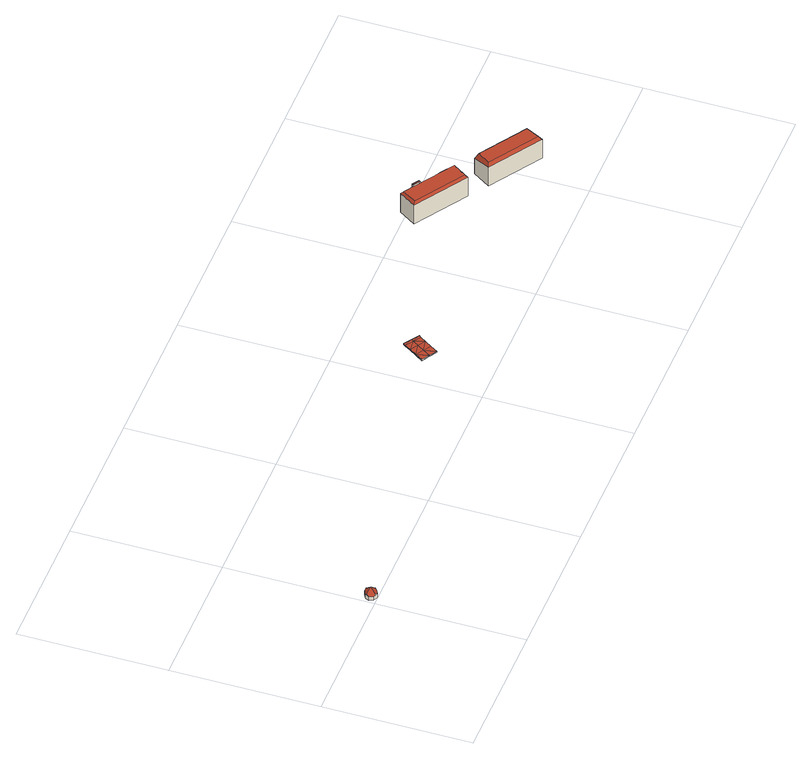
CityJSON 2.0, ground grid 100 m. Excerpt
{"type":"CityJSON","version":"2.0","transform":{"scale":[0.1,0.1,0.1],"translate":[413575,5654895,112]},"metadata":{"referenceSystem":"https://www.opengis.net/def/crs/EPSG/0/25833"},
"CityObjects":{
"building1":{"type":"Building","attributes":{"name":"Gartenpavillon","Dachtyp_tdc":"tdcFreeFormRoof","Gemeindeschluessel":14612000,"Dachneigung":52.27,"QualitaetDacherkennung":39,"Geometrietyp2DReferenz":"3000","measuredHeight":7.7,"function":"31001_9998","roofType":"5000"},"geometry":[{"type":"Solid","lod":"2","boundaries":[[[[0,1,2,3]],[[1,4,5,2]],[[4,6,7,5]],[[6,8,9,7]],[[8,10,11,9]],[[10,12,13,11]],[[12,14,15,13]],[[14,0,3,15]],[[12,10,16,17,18]],[[14,18,17,19,0]],[[17,20,4,1,19]],[[16,8,6,20,17]],[[10,8,16]],[[14,12,18]],[[1,0,19]],[[6,4,20]],[[3,2,5,7,9,11,13,15]]]],"semantics":{"surfaces":[{"type":"WallSurface"},{"type":"RoofSurface"},{"type":"GroundSurface"}],"values":[[0,0,0,0,0,0,0,0,1,1,1,1,0,0,0,0,2]]}}]},
"building2":{"type":"Building","attributes":{"BodenHoehe":112.84,"gemHoehe":0,"BauwerkHoehe":1,"Breite":12,"Erfassungsdatum_Objekt":"2020-12-18","Gemeindeschluessel":"14612000","Geometrietyp2DReferenz":"3000","measuredHeight":1,"function":"53001_1800"},"geometry":[{"type":"MultiSurface","lod":"2","boundaries":[[[21,22,23]],[[23,22,24]],[[23,24,25]],[[23,25,26]],[[26,25,27]],[[27,25,28]],[[27,28,29]],[[29,28,30]],[[29,30,31]],[[22,32,24]],[[24,32,33]],[[24,33,34]],[[24,34,25]],[[25,34,28]],[[28,34,35]],[[28,35,36]],[[28,36,30]],[[22,21,37]],[[22,37,38]],[[21,23,39]],[[21,39,37]],[[23,26,40]],[[23,40,39]],[[26,27,41]],[[26,41,40]],[[27,29,42]],[[27,42,41]],[[29,31,43]],[[29,43,42]],[[31,30,44]],[[31,44,43]],[[30,36,45]],[[30,45,44]],[[36,35,46]],[[36,46,45]],[[35,34,47]],[[35,47,46]],[[34,33,48]],[[34,48,47]],[[33,32,49]],[[33,49,48]],[[32,22,38]],[[32,38,49]],[[39,38,37]],[[50,38,39]],[[51,50,39]],[[40,51,39]],[[41,51,40]],[[52,51,41]],[[42,52,41]],[[44,52,42]],[[43,44,42]],[[50,49,38]],[[48,49,50]],[[47,48,50]],[[51,47,50]],[[52,47,51]],[[46,47,52]],[[45,46,52]],[[44,45,52]]],"semantics":{"surfaces":[{"type":"RoofSurface"},{"type":"WallSurface"},{"type":"GroundSurface"}],"values":[0,0,0,0,0,0,0,0,0,0,0,0,0,0,0,0,0,1,1,1,1,1,1,1,1,1,1,1,1,1,1,1,1,1,1,1,1,1,1,1,1,1,1,2,2,2,2,2,2,2,2,2,2,2,2,2,2,2,2,2]}}]},
"building3":{"type":"Building","attributes":{"Gemeindeschluessel":14612000,"Geometrietyp2DReferenz":"3000","function":"31001_9998","roofType":"9999"},"children":["building3-1","building3-2","building3-3"]},
"building3-1":{"type":"BuildingPart","attributes":{"Dachtyp_tdc":"tdcFreeFormRoof","Dachneigung":11.98,"QualitaetDacherkennung":3,"Geometrietyp2DReferenz":"3000","measuredHeight":16.81,"roofType":"5000"},"parents":["building3"],"geometry":[{"type":"MultiSurface","lod":"2","boundaries":[[[53,54,55,56]],[[54,57,58,55]],[[57,59,60,58]],[[59,61,60]],[[53,56,62]],[[63,59,57]],[[64,63,57,54]],[[64,54,53]],[[63,64,53,59]],[[55,58,60,56]]],"semantics":{"surfaces":[{"type":"WallSurface"},{"type":"RoofSurface"},{"type":"GroundSurface"}],"values":[0,0,0,0,0,1,1,1,1,2]}}]},
"building3-2":{"type":"BuildingPart","attributes":{"Dachtyp_tdc":"tdcGableRoof","Dachneigung":13.59,"QualitaetDacherkennung":13,"Geometrietyp2DReferenz":"3000","measuredHeight":3.57,"roofType":"3100"},"parents":["building3"],"geometry":[{"type":"MultiSurface","lod":"2","boundaries":[[[65,66,67,68]],[[66,69,70,67]],[[69,71,72,70]],[[69,66,73]],[[66,65,74,73]],[[71,69,73,74]],[[68,67,70,72]]],"semantics":{"surfaces":[{"type":"WallSurface"},{"type":"RoofSurface"},{"type":"GroundSurface"}],"values":[0,0,0,0,1,1,2]}}]},
"building3-3":{"type":"BuildingPart","attributes":{"Dachtyp_tdc":"tdcCutTentRoof","Dachneigung":1.61,"QualitaetDacherkennung":61,"Geometrietyp2DReferenz":"3000","measuredHeight":17.52,"roofType":"9999"},"parents":["building3"],"geometry":[{"type":"MultiSurface","lod":"2","boundaries":[[[75,76,77,78]],[[76,79,80,77]],[[79,62,56,80]],[[61,81,65,68,60]],[[82,72,71]],[[82,83,84,72]],[[83,75,78,84]],[[83,82,81,61,62,79,85,86]],[[75,83,86,87]],[[76,75,87,88]],[[79,76,88,85]],[[88,87,86,85]],[[78,77,80,56,60,68,72,84]]],"semantics":{"surfaces":[{"type":"WallSurface"},{"type":"RoofSurface"},{"type":"GroundSurface"}],"values":[0,0,0,0,0,0,0,1,1,1,1,1,2]}}]},
"building4":{"type":"Building","attributes":{"Gemeindeschluessel":14612000,"Geometrietyp2DReferenz":"3000","function":"31001_9998","roofType":"9999"},"children":["building4-1","building4-2","building4-3"]},
"building4-1":{"type":"BuildingPart","attributes":{"Dachtyp_tdc":"tdcGableRoof","Dachneigung":38.88,"QualitaetDacherkennung":6,"Geometrietyp2DReferenz":"3000","measuredHeight":5.3,"roofType":"3100"},"parents":["building4"],"geometry":[{"type":"MultiSurface","lod":"2","boundaries":[[[89,90,91,92]],[[90,93,94,91]],[[93,95,96,94]],[[95,97,98,96]],[[97,99,100,98]],[[93,90,89,101]],[[101,99,97,95,93]],[[100,102,92,91,94,96,98]]],"semantics":{"surfaces":[{"type":"WallSurface"},{"type":"RoofSurface"},{"type":"GroundSurface"}],"values":[0,0,0,0,0,1,1,2]}}]},
"building4-2":{"type":"BuildingPart","attributes":{"Dachtyp_tdc":"tdcGableRoof","Dachneigung":15.21,"QualitaetDacherkennung":11,"Geometrietyp2DReferenz":"3000","measuredHeight":3.85,"roofType":"3100"},"parents":["building4"],"geometry":[{"type":"MultiSurface","lod":"2","boundaries":[[[103,104,105,106]],[[104,107,108,105]],[[107,109,110,108]],[[103,111,112,104]],[[113,112,111,114]],[[107,113,114,109]],[[104,112,113,107]],[[105,108,110,106]]],"semantics":{"surfaces":[{"type":"WallSurface"},{"type":"RoofSurface"},{"type":"GroundSurface"}],"values":[0,0,0,1,1,0,0,2]}}]},
"building4-3":{"type":"BuildingPart","attributes":{"Dachtyp_tdc":"tdcCutTentRoof","Dachneigung":1.65,"QualitaetDacherkennung":57,"Geometrietyp2DReferenz":"3000","measuredHeight":17.54,"roofType":"9999"},"parents":["building4"],"geometry":[{"type":"MultiSurface","lod":"2","boundaries":[[[115,116,117,118]],[[116,119,120,117]],[[119,121,106,120]],[[121,103,106]],[[122,110,109,114]],[[122,123,89,92,110]],[[124,125,98,100,99]],[[125,126,127,98]],[[126,115,118,127]],[[126,125,124,123,122,121,119,128,129]],[[115,126,129,130]],[[116,115,130,131]],[[119,116,131,128]],[[131,130,129,128]],[[118,117,120,106,110,92,102,100,98,127]]],"semantics":{"surfaces":[{"type":"WallSurface"},{"type":"RoofSurface"},{"type":"GroundSurface"}],"values":[0,0,0,0,0,0,0,0,0,1,1,1,1,1,2]}}]}
},
"vertices":[
[7,41,50],[15,69,55],[15,69,21],[7,41,21],[45,86,51],[45,86,21],[75,72,50],[75,72,21],[86,45,50],[86,45,21],[76,13,49],[76,13,21],[47,2,50],[47,2,21],[18,12,50],[18,12,21],[81,27,64],[47,42,98],[32,7,63],[12,58,65],[60,79,65],
[2196,466,18],[2247,434,18],[2228,517,18],[2279,485,18],[2309,532,18],[2259,564,18],[2259,565,18],[2336,571,18],[2286,605,18],[2347,588,18],[2297,622,18],[2297,402,18],[2329,452,18],[2359,499,18],[2386,538,18],[2397,554,18],[2196,466,8],[2247,434,8],[2228,517,8],[2259,564,8],[2259,565,8],[2286,605,8],[2297,622,8],[2347,588,8],[2397,554,8],[2386,538,8],[2359,499,8],[2329,452,8],[2297,402,8],[2279,485,8],[2309,532,8],[2336,571,8],
[3506,982,191],[3515,995,191],[3515,995,24],[3506,982,24],[3558,966,191],[3558,966,24],[3550,954,191],[3550,954,24],[3550,954,180],[3506,982,180],[3548,964,192],[3517,984,192],
[3642,893,54],[3651,906,54],[3651,906,24],[3642,893,24],[3694,878,52],[3694,878,24],[3686,865,52],[3686,865,24],[3667,895,60],[3658,883,60],
[3695,691,179],[3343,921,179],[3343,921,24],[3695,691,24],[3420,1038,180],[3420,1038,24],[3642,893,180],[3686,865,180],[3772,809,180],[3772,809,24],[3423,1019,196],[3755,803,196],[3692,711,199],[3365,925,199],
[4126,578,49],[4134,591,49],[4134,591,24],[4126,578,24],[4164,571,77],[4164,571,24],[4178,562,55],[4178,562,24],[4169,550,55],[4169,550,24],[4169,549,55],[4169,549,24],[4155,559,77],[4155,559,24],
[3990,667,47],[3998,679,47],[3998,679,24],[3990,667,24],[4042,651,47],[4042,651,24],[4033,638,47],[4033,638,24],[4002,659,63],[4010,672,63],[4042,651,52],[4033,638,52],
[4179,375,176],[3826,605,176],[3826,605,24],[4179,375,24],[3903,723,151],[3903,723,24],[3990,667,151],[4033,638,151],[4126,578,151],[4169,549,151],[4169,550,151],[4256,493,151],[4256,493,24],[3910,696,196],[4223,492,196],[4173,397,200],[3846,611,200]
]}
